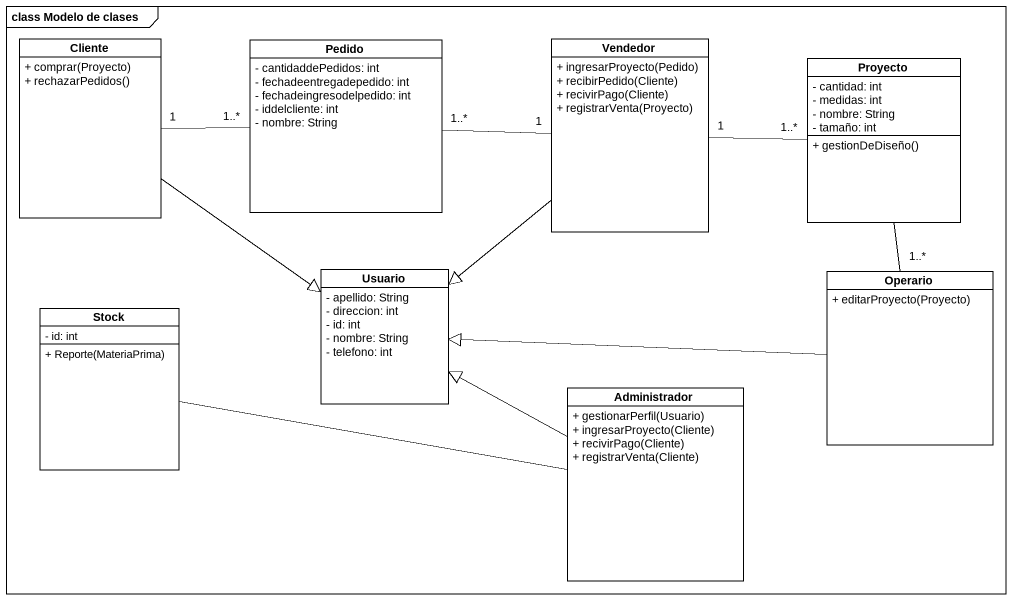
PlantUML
@startuml
mainframe class Modelo de clases
hide circle
hide empty members
skinparam classAttributeIconSize 0
class Cliente {
  + comprar(Proyecto)
  + rechazarPedidos()
}
class Pedido {
  - cantidaddePedidos: int
  - fechadeentregadepedido: int
  - fechadeingresodelpedido: int
  - iddelcliente: int
  - nombre: String
}
class Vendedor {
  + ingresarProyecto(Pedido)
  + recibirPedido(Cliente)
  + recivirPago(Cliente)
  + registrarVenta(Proyecto)
}
class Proyecto {
  - cantidad: int
  - medidas: int
  - nombre: String
  - tamaño: int
  + gestionDeDiseño()
}
class Usuario {
  - apellido: String
  - direccion: int
  - id: int
  - nombre: String
  - telefono: int
}
class Operario {
  + editarProyecto(Proyecto)
}
class Stock {
  - id: int
  + Reporte(MateriaPrima)
}
class Administrador {
  + gestionarPerfil(Usuario)
  + ingresarProyecto(Cliente)
  + recivirPago(Cliente)
  + registrarVenta(Cliente)
}
Cliente "1" -right- "1..*" Pedido
Cliente --|> Usuario
Pedido "1..*" -right- "1" Vendedor
Vendedor "1" -right- "1..*" Proyecto
Vendedor --|> Usuario
Proyecto -- "1..*" Operario
Operario -left-|> Usuario
Stock -right- Administrador
Administrador -left-|> Usuario
@enduml
